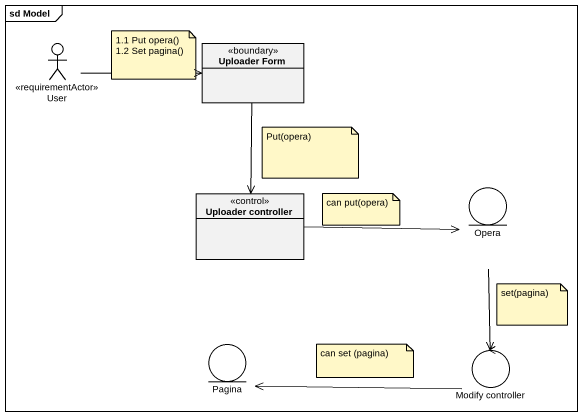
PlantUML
@startuml
mainframe sd Model
allowmixing
hide circle
hide empty members
actor User <<requirementActor>>
class "Uploader Form" as Uploader_Form <<boundary>>
class "Uploader controller" as Uploader_controller <<control>>
entity Opera
entity Pagina
control "Modify controller" as Modify_controller
User -right-> Uploader_Form
Uploader_Form --> Uploader_controller
Uploader_controller -right-> Opera
Opera --> Modify_controller
Modify_controller -left-> Pagina
note as N1
  1.1 Put opera()
  1.2 Set pagina()
end note
note as N2
  Put(opera)
end note
note as N3
  can put(opera)
end note
note as N4
  set(pagina)
end note
note as N5
  can set (pagina)
end note
@enduml
